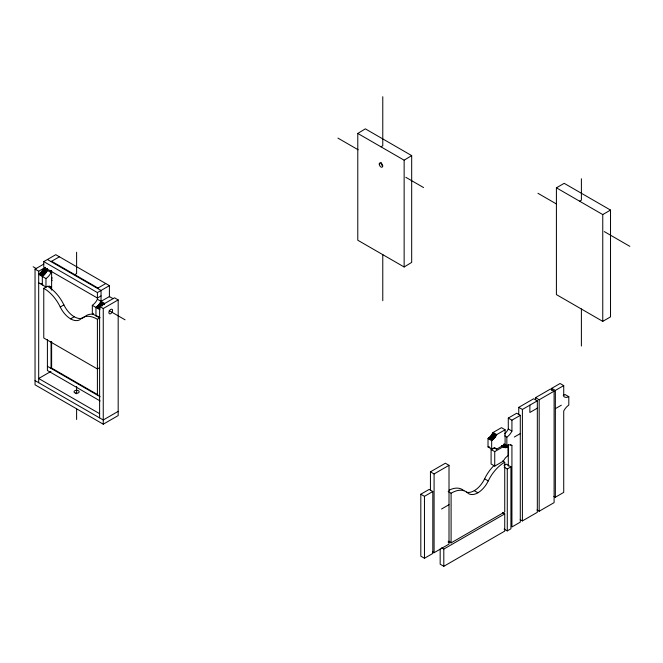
<?xml version="1.0" encoding="UTF-8"?>
<svg xmlns="http://www.w3.org/2000/svg" width="663" height="663" viewBox="0 0 663 663"><rect width="100%" height="100%" fill="white"/><g stroke="black" fill="none" stroke-linecap="round" stroke-linejoin="round"><path stroke-width="0.99" d="M45.971 278.568L38.686 274.358L41.504 271.78L43.766 268.308L51.051 272.51A10.102 5.834 -60 0 1 45.971 278.568L45.971 286.98A10.749 6.207 -60 0 1 51.051 286.996L51.051 289.06M40.625 283.399L42.813 284.659L42.324 284.875L42.324 276.463L46.377 272.228L47.404 270.413L47.404 268.424M96.45 315.629L95.961 315.845L95.961 307.425L98.787 304.856L101.041 301.375L101.041 290.477L47.404 259.506M100.378 302.601L104.025 304.707L104.688 303.48L97.403 299.27L97.403 292.582L43.766 261.612L43.766 267.065L97.403 298.027L101.041 295.922M496.744 449.075L494.449 448.354L491.664 449.058L488.018 446.953L488.018 438.533L490.844 435.964L493.098 432.483L501.46 427.66L505.098 429.765L505.098 444.243L496.744 449.075L494.557 447.807M491.664 449.058L491.664 440.638L494.482 438.069L496.744 434.588L505.098 429.765M357.788 133.437L365.338 128.846L411.682 155.606L411.682 262.399L404.14 266.982L357.788 240.23L357.788 133.437L404.14 160.197L404.14 266.982M404.14 160.197L411.682 155.606M43.766 261.612L55.767 254.683L109.403 285.645L109.403 296.941M99.607 417.881L99.607 306.414L114.533 297.795L118.18 299.9L118.18 415.577L103.254 424.196L35.04 384.813L35.04 269.137L43.816 264.065M51.051 261.612L59.413 256.788M35.04 269.137L38.686 271.233L45.432 267.338M99.583 367.7L97.403 368.968L43.766 337.997L43.766 288.339L47.404 286.234A28.666 16.55 60 0 1 63.897 304.905A18.415 10.633 60 0 0 84.557 316.831M74.803 274.656L76.61 273.612L76.61 252.238M43.766 288.339A28.666 16.55 60 0 1 60.25 307.01L63.897 304.905M97.403 288.372L105.757 283.54M97.403 292.582L109.403 285.645M70.585 318.853L74.223 316.748M101.041 301.375L109.403 296.552L113.05 298.657M380.96 146.813L382.775 145.769L382.775 96.699M99.607 306.414L103.254 308.519L118.18 299.9M60.25 307.01A18.415 10.633 60 0 0 80.911 318.936A28.666 16.55 60 0 1 97.403 319.301L99.583 318.041M50.976 371.404L38.686 378.498L99.607 413.671M118.18 411.367L103.254 419.986L35.04 380.603M556.406 187.811L564.18 183.328L610.524 210.08L610.524 316.873L602.758 321.364L556.406 294.604L556.406 187.811L602.758 214.572L610.524 210.08M579.578 201.187L581.393 200.151L581.393 178.77M518.756 414.574L518.756 407.347L533.682 398.736L537.328 400.842L537.328 512.308L522.403 520.927L520.215 519.659M535.53 399.731L535.53 397.667L550.456 389.048L554.102 391.153L554.102 502.629L539.176 511.239L536.989 509.98M551.715 390.374L551.715 388.319L560.078 383.496L563.724 385.601L563.724 396.499A10.102 5.834 -60 0 0 568.804 396.689L568.804 405.101A10.749 6.207 -60 0 0 563.724 410.985L563.724 492.394L555.362 497.217L553.903 496.38M518.756 407.347L522.403 409.452L537.328 400.842M535.53 397.667L539.176 399.772L554.102 391.153M551.715 388.319L555.362 390.424L563.724 385.601M504.659 433.884A10.102 5.834 -60 0 0 508.289 428.978L508.289 418.08L516.643 413.248L520.289 415.353L520.289 522.146L511.927 526.969L511.927 445.569L510.469 444.724M508.289 418.08L511.927 420.176L520.289 415.353M537.328 408.168L529.87 412.477L529.87 405.143M430.436 490.247L430.436 471.832L445.362 463.222L449.008 465.327L449.008 544.091L434.083 552.71L432.624 551.865M430.436 471.832L434.083 473.937L449.008 465.327M555.362 408.657L561.337 405.201M508.173 446.978L505.794 447.666L502.148 445.561L504.526 444.873L508.173 446.978L508.173 455.398L505.388 457.909L503.093 461.282L494.739 466.106L491.092 464.001L491.092 449.514L493.653 448.039M514.314 437.033L520.289 433.585M420.814 494.225L429.176 489.402L432.815 491.507L432.815 553.439L424.461 558.263L420.814 556.166L420.814 494.225L424.461 496.33L432.815 491.507M491.092 449.514L494.739 451.619L503.093 446.796L505.794 447.666M504.013 465.401L506.2 464.133L510.924 466.86L510.924 528.792L507.278 530.897L504.129 529.082M504.129 467.15L507.278 468.965L510.924 466.86M441.55 509.018L449.008 504.709M448.229 542.309L450.02 541.273M448.18 541.199L451.097 542.889L504.734 511.919L504.734 462.26L502.546 460.992M441.624 547.804L443.804 549.072L504.734 513.891L504.734 531.129L443.804 566.301L440.166 564.196L440.166 548.997M488.018 446.953L488.979 446.564M537.933 193.289L556.456 203.98M604.3 231.602L629.85 246.354M337.915 138.103L358.169 149.797M405.797 177.294L423.558 187.546M568.804 396.689L565.158 394.584A10.102 5.834 -60 0 1 563.235 395.214M508.289 428.978L511.927 431.083A10.102 5.834 -60 0 1 506.847 437.132L506.847 445.553A10.749 6.207 -60 0 1 511.927 445.569M504.667 435.873L506.847 437.132M493.098 432.483L496.744 434.588M492.775 433.105L496.421 435.21M492.435 433.71L496.081 435.815M492.07 434.306L495.709 436.411M491.681 434.878L495.319 436.983M491.266 435.434L494.913 437.539M490.844 435.964L494.482 438.069M503.938 443.862L506.847 445.553M490.396 436.469L494.043 438.575M489.94 436.95L493.587 439.055M504.037 445.097L507.684 447.202M503.557 445.279L507.195 447.384M489.468 437.398L493.115 439.503M503.076 445.412L506.723 447.517M502.604 445.511L506.25 447.616M488.996 437.812L492.634 439.917M502.438 445.984L505.347 447.666M502.007 445.95L504.924 447.633M488.507 438.193L492.153 440.298M502.33 446.282L504.518 447.55M501.634 445.95L504.129 447.426M488.018 438.533L491.664 440.638M494.225 447.699L495.684 448.536M488.498 446.738L489.957 447.583M466.346 492.145A18.415 10.633 -60 0 0 484.603 478.827L488.25 480.932A28.666 16.55 -60 0 1 504.734 462.26M474.269 490.67L477.915 492.775M502.546 512.632L504.734 513.891M51.623 261.28L97.975 288.04M448.18 491.54L451.097 493.222A28.666 16.55 -60 0 1 467.581 492.858A18.415 10.633 -60 0 0 488.25 480.932M43.443 268.921L47.09 271.026M100.726 301.996L104.373 304.102M43.103 269.534L46.741 271.631M42.73 270.123L46.377 272.228M100.014 303.19L102.931 304.881M42.341 270.695L45.987 272.8M99.624 303.77L102.541 305.452M41.935 271.25L45.581 273.355M99.218 304.325L102.135 306.008M33.15 266.75L36.68 268.788M109.213 310.665L125.067 319.823M41.504 271.78L45.15 273.885M98.787 304.856L100.975 306.115M41.065 272.286L44.711 274.391M98.348 305.361L100.536 306.621M40.609 272.766L44.255 274.872M97.884 305.834L100.072 307.102M40.136 273.214L43.783 275.319M97.42 306.281L99.607 307.549M39.656 273.628L43.302 275.733M96.939 306.704L99.856 308.386M39.175 274.01L42.822 276.115M96.458 307.085L100.096 309.182M97.403 299.27A10.102 5.834 -60 0 1 92.323 305.32L99.607 309.53M49.592 286.159L51.051 286.996M97.179 316.052L100.088 317.734M38.686 282.769L45.971 286.98M92.323 305.32L92.323 313.74L99.607 317.95M97.975 394.833L51.623 368.073L51.623 341.412M47.404 366.299L100.146 396.747M100.146 400.958L47.404 370.509L47.404 339.506M602.758 214.572L602.758 321.364M581.393 308.958L581.393 346.011M555.362 390.424L555.362 497.217M539.176 399.772L539.176 511.239M522.403 409.452L522.403 520.927M511.927 420.176L511.927 431.083M508.289 444.492L508.289 466.13M507.278 468.965L507.278 530.897M494.739 451.619L494.739 466.106M451.097 493.222L451.097 542.889M443.804 549.072L443.804 566.301M434.083 473.937L434.083 552.71M424.461 496.33L424.461 558.263M382.775 254.443L382.775 300.737M103.254 308.519L103.254 424.196M97.403 319.301L97.403 395.165M76.61 386.537L76.61 393.747M76.61 409.187L76.61 419.48M51.623 270.562L51.623 290.137M51.051 270.529L51.051 272.51M51.051 341.611L51.051 368.404M38.686 271.233L38.686 382.708M484.603 478.827A28.666 16.55 -60 0 1 494.341 465.219M449.033 490.239A28.666 16.55 -60 0 1 463.943 490.753M52.145 280.698A2.577 1.492 -60 0 1 52.145 277.722M92.323 313.74A10.749 6.207 -60 0 1 93.284 313.35M85.568 316.011A28.666 16.55 60 0 1 93.309 314.312M382.775 165.974A2.42 1.392 60 0 1 381.117 162.534M112.528 310.292L112.511 310.848A2.577 1.492 -60 0 1 110.572 313.715A2.577 1.492 -60 0 1 108.889 312.604A2.577 1.492 -60 0 1 110.547 309.538L111.019 309.289A2.577 1.492 -60 0 1 112.528 310.292M75.317 393.068A2.577 1.492 0 0 0 79.187 391.775A2.577 1.492 0 0 0 75.317 390.49A2.577 1.492 0 0 0 75.317 393.068M379.253 164.059A2.42 1.392 60 0 0 381.822 167.25A2.42 1.392 60 0 0 381.822 163.827A2.42 1.392 60 0 0 379.253 164.059"/></g></svg>
